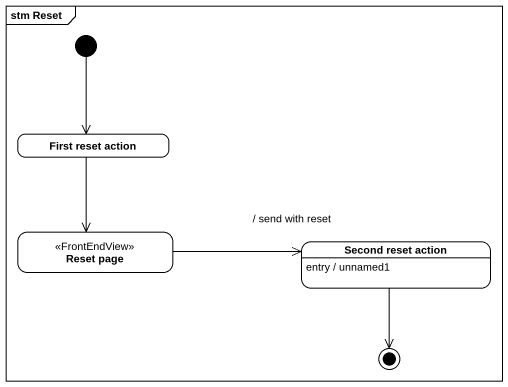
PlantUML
@startuml
mainframe stm Reset
hide empty description
state "First reset action" as First_reset_action
state "Reset page" as Reset_page <<FrontEndView>>
state "Second reset action" as Second_reset_action
Second_reset_action : entry / unnamed1
[*] --> First_reset_action
First_reset_action --> Reset_page
Reset_page -right-> Second_reset_action : / send with reset
Second_reset_action --> [*]
@enduml
